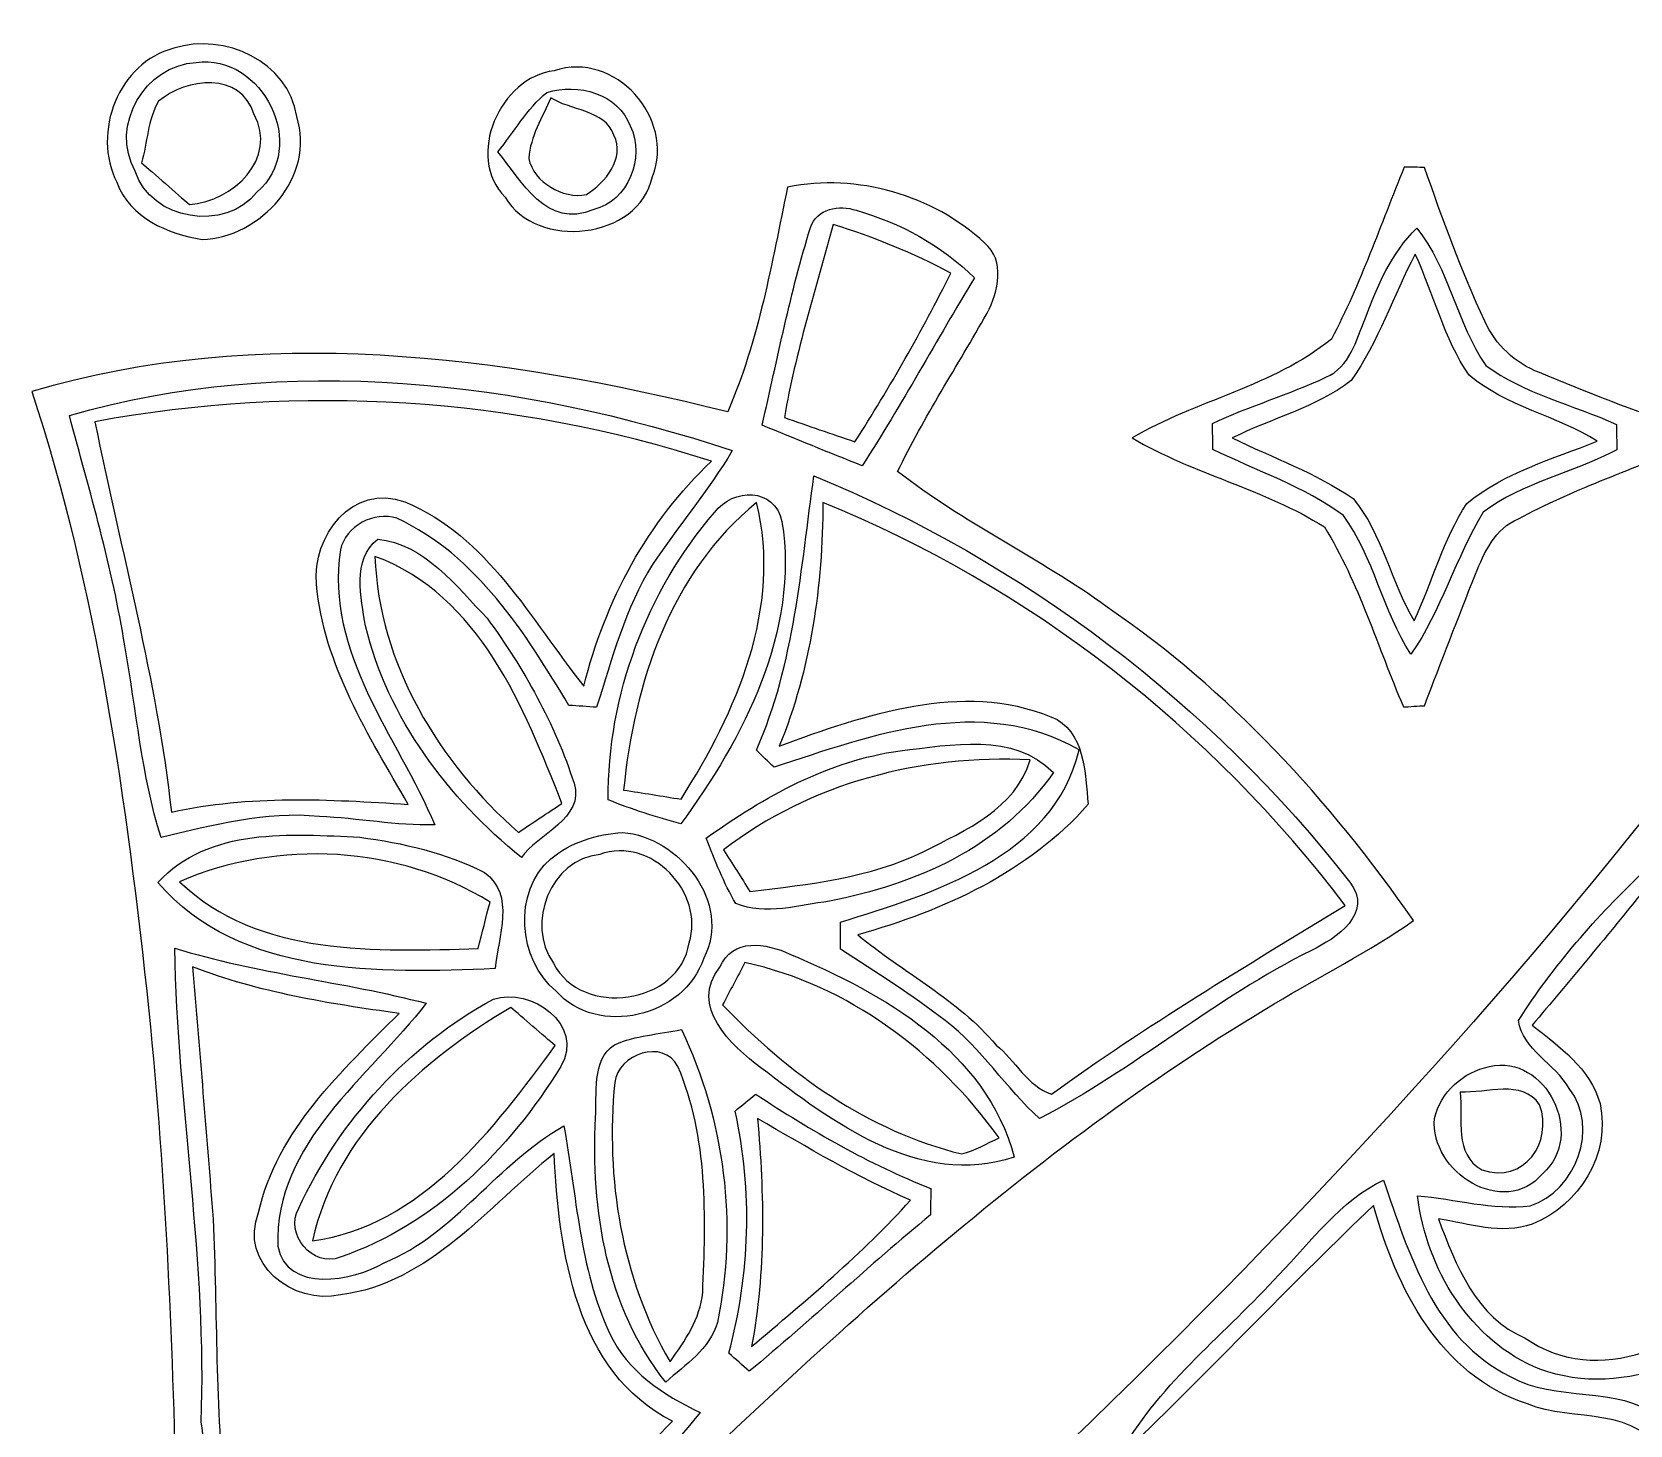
# Model space of a CAD drawing. Header units: centimetres. Extents: x -6.1 to 4.8, y -12.7 to 12.9.
# Drawn here: x -5.822 to -2.145, y 9.693 to 12.898 of the extents above; entities that cross this region are included whole.
import ezdxf

# ---------------------------------------------------------------- set-up
doc = ezdxf.new("R2010")
doc.units = ezdxf.units.CM
doc.header["$MEASUREMENT"] = 0
doc.layers.add('Camada 1', color=7, linetype='Continuous')

msp = doc.modelspace()

# ---------------------------------------------------------------- linework, layer by layer
at = {"layer": 'Camada 1', "color": 250}
for points, knots in [([(-5.49519, 12.86048), (-5.37928, 12.89813), (-5.23063, 12.83002), (-5.2126, 12.70361), (-5.2126, 12.70361), (-5.1676, 12.56598), (-5.29542, 12.42416), (-5.43041, 12.42066), (-5.43041, 12.42066), (-5.5099, 12.43327), (-5.59604, 12.47091), (-5.62633, 12.55215), (-5.62633, 12.55215), (-5.68464, 12.66666), (-5.62231, 12.82862), (-5.49519, 12.86048), (-5.49519, 12.86048), (-5.49519, 12.86048), (-5.49519, 12.86048), (-5.49519, 12.86048)], [0, 0, 0, 0, 0.1666667, 0.1666667, 0.1666667, 0.1666667, 0.3333333, 0.3333333, 0.3333333, 0.3333333, 0.5, 0.5, 0.5, 0.5, 0.6666667, 0.6666667, 0.6666667, 0.6666667, 1, 1, 1, 1]), ([(-5.44424, 12.82809), (-5.5612, 12.82144), (-5.64384, 12.68347), (-5.58396, 12.57754), (-5.58396, 12.57754), (-5.5486, 12.46443), (-5.37649, 12.43642), (-5.304, 12.52956), (-5.304, 12.52956), (-5.18301, 12.63322), (-5.29087, 12.8491), (-5.44424, 12.82809)], [0, 0, 0, 0, 0.25, 0.25, 0.25, 0.25, 0.5, 0.5, 0.5, 0.5, 1, 1, 1, 1]), ([(-4.62011, 12.80866), (-4.47968, 12.85628), (-4.34084, 12.69888), (-4.39389, 12.56546), (-4.39389, 12.56546), (-4.42436, 12.41944), (-4.66265, 12.39545), (-4.73268, 12.51801), (-4.73268, 12.51801), (-4.82618, 12.61098), (-4.74389, 12.79465), (-4.62011, 12.80866), (-4.62011, 12.80866), (-4.62011, 12.80866), (-4.62011, 12.80866), (-4.62011, 12.80866)], [0, 0, 0, 0, 0.2, 0.2, 0.2, 0.2, 0.4, 0.4, 0.4, 0.4, 0.6, 0.6, 0.6, 0.6, 1, 1, 1, 1]), ([(-5.53021, 12.73862), (-5.46613, 12.79395), (-5.34094, 12.80586), (-5.311, 12.70938), (-5.311, 12.70938), (-5.25479, 12.60643), (-5.35898, 12.50908), (-5.4593, 12.50085), (-5.4593, 12.50085), (-5.48679, 12.52501), (-5.54211, 12.57317), (-5.56978, 12.59733), (-5.56978, 12.59733), (-5.5556, 12.6432), (-5.5563, 12.69625), (-5.53021, 12.73862)], [0, 0, 0, 0, 0.2, 0.2, 0.2, 0.2, 0.4, 0.4, 0.4, 0.4, 0.6, 0.6, 0.6, 0.6, 1, 1, 1, 1]), ([(-4.63674, 12.75893), (-4.68314, 12.72146), (-4.71255, 12.66771), (-4.74967, 12.62201), (-4.74967, 12.62201), (-4.69434, 12.55671), (-4.63849, 12.44255), (-4.52923, 12.4893), (-4.52923, 12.4893), (-4.45009, 12.50961), (-4.40947, 12.60818), (-4.44519, 12.68207), (-4.44519, 12.68207), (-4.4725, 12.75613), (-4.566, 12.78099), (-4.63674, 12.75893)], [0, 0, 0, 0, 0.2, 0.2, 0.2, 0.2, 0.4, 0.4, 0.4, 0.4, 0.6, 0.6, 0.6, 0.6, 1, 1, 1, 1]), ([(-4.62763, 12.74685), (-4.58649, 12.71761), (-4.50279, 12.71936), (-4.48266, 12.66088), (-4.48266, 12.66088), (-4.45657, 12.60731), (-4.50227, 12.55128), (-4.54587, 12.52379), (-4.54587, 12.52379), (-4.60014, 12.51346), (-4.66667, 12.55145), (-4.67876, 12.60731), (-4.67876, 12.60731), (-4.67473, 12.65756), (-4.64759, 12.70168), (-4.62763, 12.74685)], [0, 0, 0, 0, 0.2, 0.2, 0.2, 0.2, 0.4, 0.4, 0.4, 0.4, 0.6, 0.6, 0.6, 0.6, 1, 1, 1, 1]), ([(-2.66402, 12.58735), (-2.65247, 12.587), (-2.62918, 12.58665), (-2.61745, 12.58647), (-2.61745, 12.58647), (-2.5756, 12.46689), (-2.53235, 12.34748), (-2.47878, 12.23244), (-2.47878, 12.23244), (-2.45409, 12.17851), (-2.40874, 12.1358), (-2.35324, 12.11443), (-2.35324, 12.11443), (-2.24399, 12.06891), (-2.13333, 12.02636), (-2.0218, 11.98627), (-2.0218, 11.98627), (-2.02127, 11.97559), (-2.02005, 11.95423), (-2.01935, 11.94337), (-2.01935, 11.94337), (-2.14681, 11.88892), (-2.279, 11.8441), (-2.40121, 11.77774), (-2.40121, 11.77774), (-2.45549, 11.7562), (-2.47965, 11.70052), (-2.50031, 11.65045), (-2.50031, 11.65045), (-2.53988, 11.54977), (-2.5791, 11.44892), (-2.61762, 11.3479), (-2.61762, 11.3479), (-2.62971, 11.3472), (-2.65387, 11.34562), (-2.66595, 11.34492), (-2.66595, 11.34492), (-2.72565, 11.48342), (-2.7682, 11.63032), (-2.84786, 11.75918), (-2.84786, 11.75918), (-2.98601, 11.8469), (-3.14989, 11.88034), (-3.29031, 11.96421), (-3.29031, 11.96421), (-3.14236, 12.0507), (-2.96657, 12.08204), (-2.83141, 12.1913), (-2.83141, 12.1913), (-2.76487, 12.31841), (-2.7183, 12.45463), (-2.66402, 12.58735), (-2.66402, 12.58735), (-2.66402, 12.58735), (-2.66402, 12.58735), (-2.66402, 12.58735)], [0, 0, 0, 0, 0.0666667, 0.0666667, 0.0666667, 0.0666667, 0.1333333, 0.1333333, 0.1333333, 0.1333333, 0.2, 0.2, 0.2, 0.2, 0.2666667, 0.2666667, 0.2666667, 0.2666667, 0.3333333, 0.3333333, 0.3333333, 0.3333333, 0.4, 0.4, 0.4, 0.4, 0.4666667, 0.4666667, 0.4666667, 0.4666667, 0.5333333, 0.5333333, 0.5333333, 0.5333333, 0.6, 0.6, 0.6, 0.6, 0.6666667, 0.6666667, 0.6666667, 0.6666667, 0.7333333, 0.7333333, 0.7333333, 0.7333333, 0.8, 0.8, 0.8, 0.8, 0.8666667, 0.8666667, 0.8666667, 0.8666667, 1, 1, 1, 1]), ([(-4.08293, 12.54112), (-3.92238, 12.57317), (-3.74939, 12.52309), (-3.62963, 12.41278), (-3.62963, 12.41278), (-3.5813, 12.37199), (-3.59829, 12.30072), (-3.62385, 12.251), (-3.62385, 12.251), (-3.69266, 12.12967), (-3.76883, 12.01253), (-3.82976, 11.88682), (-3.82976, 11.88682), (-3.679, 11.76811), (-3.50234, 11.68774), (-3.34757, 11.57463), (-3.34757, 11.57463), (-3.06725, 11.38344), (-2.83596, 11.13079), (-2.64266, 10.85345), (-2.64266, 10.85345), (-2.74456, 10.78131), (-2.85732, 10.72686), (-2.96342, 10.66155), (-2.96342, 10.66155), (-3.50129, 10.34202), (-3.96422, 9.9169), (-4.41245, 9.48461), (-4.41245, 9.48461), (-4.74512, 9.13881), (-5.06885, 8.78338), (-5.36177, 8.4031), (-5.36177, 8.4031), (-5.39399, 8.35302), (-5.43777, 8.31082), (-5.49327, 8.28841), (-5.49327, 8.28841), (-5.48189, 9.0742), (-5.47506, 9.86245), (-5.55262, 10.64562), (-5.55262, 10.64562), (-5.60392, 11.12659), (-5.67116, 11.60948), (-5.82173, 12.07066), (-5.82173, 12.07066), (-5.30014, 12.22561), (-4.74021, 12.15365), (-4.2209, 12.02391), (-4.2209, 12.02391), (-4.14894, 12.18832), (-4.1197, 12.36673), (-4.08293, 12.54112), (-4.08293, 12.54112), (-4.08293, 12.54112), (-4.08293, 12.54112), (-4.08293, 12.54112)], [0, 0, 0, 0, 0.0666667, 0.0666667, 0.0666667, 0.0666667, 0.1333333, 0.1333333, 0.1333333, 0.1333333, 0.2, 0.2, 0.2, 0.2, 0.2666667, 0.2666667, 0.2666667, 0.2666667, 0.3333333, 0.3333333, 0.3333333, 0.3333333, 0.4, 0.4, 0.4, 0.4, 0.4666667, 0.4666667, 0.4666667, 0.4666667, 0.5333333, 0.5333333, 0.5333333, 0.5333333, 0.6, 0.6, 0.6, 0.6, 0.6666667, 0.6666667, 0.6666667, 0.6666667, 0.7333333, 0.7333333, 0.7333333, 0.7333333, 0.8, 0.8, 0.8, 0.8, 0.8666667, 0.8666667, 0.8666667, 0.8666667, 1, 1, 1, 1]), ([(-4.03023, 12.44833), (-4.07681, 12.29933), (-4.10622, 12.14542), (-4.14176, 11.99327), (-4.14176, 11.99327), (-4.06525, 11.96176), (-3.98838, 11.93059), (-3.91152, 11.89977), (-3.91152, 11.89977), (-3.8203, 12.0409), (-3.74029, 12.18885), (-3.65309, 12.33242), (-3.65309, 12.33242), (-3.72821, 12.40648), (-3.8238, 12.45918), (-3.92518, 12.48772), (-3.92518, 12.48772), (-3.9637, 12.5012), (-4.01605, 12.4914), (-4.03023, 12.44833), (-4.03023, 12.44833), (-4.03023, 12.44833), (-4.03023, 12.44833), (-4.03023, 12.44833)], [0, 0, 0, 0, 0.1428571, 0.1428571, 0.1428571, 0.1428571, 0.2857143, 0.2857143, 0.2857143, 0.2857143, 0.4285714, 0.4285714, 0.4285714, 0.4285714, 0.5714286, 0.5714286, 0.5714286, 0.5714286, 0.7142857, 0.7142857, 0.7142857, 0.7142857, 1, 1, 1, 1]), ([(-3.97823, 12.45498), (-3.88438, 12.42644), (-3.79404, 12.3888), (-3.70702, 12.34345), (-3.70702, 12.34345), (-3.77408, 12.21038), (-3.84726, 12.08047), (-3.92816, 11.9551), (-3.92816, 11.9551), (-3.98226, 11.97366), (-4.03636, 11.99222), (-4.09046, 12.01078), (-4.09046, 12.01078), (-4.06455, 12.16153), (-4.01797, 12.30755), (-3.97823, 12.45498)], [0, 0, 0, 0, 0.2, 0.2, 0.2, 0.2, 0.4, 0.4, 0.4, 0.4, 0.6, 0.6, 0.6, 0.6, 1, 1, 1, 1]), ([(-2.75366, 12.23805), (-2.77468, 12.18885), (-2.78956, 12.12651), (-2.84419, 12.10375), (-2.84419, 12.10375), (-2.92928, 12.06366), (-3.02015, 12.0374), (-3.10524, 11.9973), (-3.10524, 11.9973), (-3.10507, 11.98242), (-3.10472, 11.95265), (-3.10454, 11.93759), (-3.10454, 11.93759), (-3.00386, 11.88822), (-2.89496, 11.85233), (-2.80392, 11.78562), (-2.80392, 11.78562), (-2.73353, 11.6895), (-2.71427, 11.56588), (-2.64861, 11.46626), (-2.64861, 11.46626), (-2.5784, 11.56746), (-2.54566, 11.68862), (-2.48228, 11.7928), (-2.48228, 11.7928), (-2.39194, 11.86213), (-2.2748, 11.88384), (-2.17465, 11.93672), (-2.17465, 11.93672), (-2.175, 11.95125), (-2.1757, 11.98049), (-2.17605, 11.99502), (-2.17605, 11.99502), (-2.2755, 12.04125), (-2.38808, 12.06436), (-2.47615, 12.13089), (-2.47615, 12.13089), (-2.54373, 12.22789), (-2.56002, 12.35308), (-2.63531, 12.44692), (-2.63531, 12.44692), (-2.69344, 12.38932), (-2.72653, 12.31386), (-2.75366, 12.23805)], [0, 0, 0, 0, 0.0833333, 0.0833333, 0.0833333, 0.0833333, 0.1666667, 0.1666667, 0.1666667, 0.1666667, 0.25, 0.25, 0.25, 0.25, 0.3333333, 0.3333333, 0.3333333, 0.3333333, 0.4166667, 0.4166667, 0.4166667, 0.4166667, 0.5, 0.5, 0.5, 0.5, 0.5833333, 0.5833333, 0.5833333, 0.5833333, 0.6666667, 0.6666667, 0.6666667, 0.6666667, 0.75, 0.75, 0.75, 0.75, 0.8333333, 0.8333333, 0.8333333, 0.8333333, 1, 1, 1, 1]), ([(-2.78658, 12.09587), (-2.72285, 12.18482), (-2.69011, 12.29092), (-2.63863, 12.38687), (-2.63863, 12.38687), (-2.59608, 12.29495), (-2.57298, 12.19235), (-2.51485, 12.10866), (-2.51485, 12.10866), (-2.42976, 12.03617), (-2.31402, 12.01534), (-2.21982, 11.9565), (-2.21982, 11.9565), (-2.32278, 11.91571), (-2.43378, 11.88384), (-2.52045, 11.81311), (-2.52045, 11.81311), (-2.57438, 11.73047), (-2.59924, 11.63242), (-2.64143, 11.54347), (-2.64143, 11.54347), (-2.69519, 11.63364), (-2.71392, 11.74307), (-2.78168, 11.82431), (-2.78168, 11.82431), (-2.86747, 11.88367), (-2.96657, 11.91834), (-3.05972, 11.96386), (-3.05972, 11.96386), (-2.97008, 12.00955), (-2.86677, 12.03319), (-2.78658, 12.09587)], [0, 0, 0, 0, 0.1111111, 0.1111111, 0.1111111, 0.1111111, 0.2222222, 0.2222222, 0.2222222, 0.2222222, 0.3333333, 0.3333333, 0.3333333, 0.3333333, 0.4444444, 0.4444444, 0.4444444, 0.4444444, 0.5555556, 0.5555556, 0.5555556, 0.5555556, 0.6666667, 0.6666667, 0.6666667, 0.6666667, 0.7777778, 0.7777778, 0.7777778, 0.7777778, 1, 1, 1, 1]), ([(-5.73559, 12.01586), (-5.68919, 11.84007), (-5.63596, 11.66533), (-5.6083, 11.48534), (-5.6083, 11.48534), (-5.58081, 11.33844), (-5.57031, 11.1877), (-5.52461, 11.04482), (-5.52461, 11.04482), (-5.4052, 11.07249), (-5.28404, 11.10575), (-5.16043, 11.0928), (-5.16043, 11.0928), (-5.07166, 11.08929), (-4.98394, 11.07109), (-4.89499, 11.07406), (-4.89499, 11.07406), (-4.98131, 11.27839), (-5.14799, 11.46853), (-5.1121, 11.7063), (-5.1121, 11.7063), (-5.09932, 11.76146), (-5.03506, 11.7963), (-4.98183, 11.77914), (-4.98183, 11.77914), (-4.79817, 11.69352), (-4.68681, 11.51563), (-4.58614, 11.3486), (-4.58614, 11.3486), (-4.56495, 11.3472), (-4.54359, 11.34562), (-4.52241, 11.34422), (-4.52241, 11.34422), (-4.48669, 11.4561), (-4.45692, 11.57219), (-4.39371, 11.67269), (-4.39371, 11.67269), (-4.33488, 11.76163), (-4.26502, 11.84305), (-4.21022, 11.93479), (-4.21022, 11.93479), (-4.69662, 12.09657), (-5.23729, 12.15873), (-5.73559, 12.01586), (-5.73559, 12.01586), (-5.73559, 12.01586), (-5.73559, 12.01586), (-5.73559, 12.01586)], [0, 0, 0, 0, 0.0769231, 0.0769231, 0.0769231, 0.0769231, 0.1538462, 0.1538462, 0.1538462, 0.1538462, 0.2307692, 0.2307692, 0.2307692, 0.2307692, 0.3076923, 0.3076923, 0.3076923, 0.3076923, 0.3846154, 0.3846154, 0.3846154, 0.3846154, 0.4615385, 0.4615385, 0.4615385, 0.4615385, 0.5384615, 0.5384615, 0.5384615, 0.5384615, 0.6153846, 0.6153846, 0.6153846, 0.6153846, 0.6923077, 0.6923077, 0.6923077, 0.6923077, 0.7692308, 0.7692308, 0.7692308, 0.7692308, 0.8461538, 0.8461538, 0.8461538, 0.8461538, 1, 1, 1, 1]), ([(-1.36802, 12.15103), (-1.34824, 12.14875), (-1.32845, 12.1463), (-1.30849, 12.14367), (-1.30849, 12.14367), (-1.25649, 11.18524), (-1.1355, 10.22961), (-0.94186, 9.28922), (-0.94186, 9.28922), (-0.8368, 8.79442), (-0.69218, 8.3075), (-0.49048, 7.84334), (-0.49048, 7.84334), (-1.03483, 7.52065), (-1.69263, 7.39354), (-2.31927, 7.4676), (-2.31927, 7.4676), (-2.35534, 7.47408), (-2.38441, 7.44168), (-2.38948, 7.40842), (-2.38948, 7.40842), (-2.41417, 7.25224), (-2.36479, 7.09536), (-2.37775, 6.93884), (-2.37775, 6.93884), (-2.38003, 6.88053), (-2.45076, 6.8674), (-2.49419, 6.84954), (-2.49419, 6.84954), (-2.65229, 6.83658), (-2.82686, 6.82503), (-2.96622, 6.91502), (-2.96622, 6.91502), (-3.01367, 6.95249), (-3.08073, 6.98103), (-3.09824, 7.04424), (-3.09824, 7.04424), (-3.1168, 7.11217), (-3.06742, 7.1633), (-3.03503, 7.2139), (-3.03503, 7.2139), (-2.95537, 7.32385), (-2.88848, 7.44571), (-2.8652, 7.58106), (-2.8652, 7.58106), (-3.00509, 7.65844), (-3.15864, 7.70905), (-3.29556, 7.79221), (-3.29556, 7.79221), (-3.72365, 8.04119), (-4.06945, 8.40729), (-4.37533, 8.79179), (-4.37533, 8.79179), (-3.24426, 9.78366), (-2.15276, 10.85607), (-1.36802, 12.15103), (-1.36802, 12.15103), (-1.36802, 12.15103), (-1.36802, 12.15103), (-1.36802, 12.15103)], [0, 0, 0, 0, 0.0625, 0.0625, 0.0625, 0.0625, 0.125, 0.125, 0.125, 0.125, 0.1875, 0.1875, 0.1875, 0.1875, 0.25, 0.25, 0.25, 0.25, 0.3125, 0.3125, 0.3125, 0.3125, 0.375, 0.375, 0.375, 0.375, 0.4375, 0.4375, 0.4375, 0.4375, 0.5, 0.5, 0.5, 0.5, 0.5625, 0.5625, 0.5625, 0.5625, 0.625, 0.625, 0.625, 0.625, 0.6875, 0.6875, 0.6875, 0.6875, 0.75, 0.75, 0.75, 0.75, 0.8125, 0.8125, 0.8125, 0.8125, 0.875, 0.875, 0.875, 0.875, 1, 1, 1, 1]), ([(-5.67693, 12.00132), (-5.20525, 12.08834), (-4.71413, 12.05788), (-4.25785, 11.91045), (-4.25785, 11.91045), (-4.40562, 11.77161), (-4.50297, 11.58847), (-4.55199, 11.39272), (-4.55199, 11.39272), (-4.67368, 11.5461), (-4.77418, 11.7387), (-4.96363, 11.81679), (-4.96363, 11.81679), (-5.08461, 11.86213), (-5.17758, 11.73589), (-5.16708, 11.62786), (-5.16708, 11.62786), (-5.15027, 11.44087), (-5.04714, 11.27944), (-4.95592, 11.12063), (-4.95592, 11.12063), (-5.13766, 11.13289), (-5.3215, 11.14252), (-5.5008, 11.10295), (-5.5008, 11.10295), (-5.53459, 11.40708), (-5.61671, 11.7021), (-5.67693, 12.00132)], [0, 0, 0, 0, 0.125, 0.125, 0.125, 0.125, 0.25, 0.25, 0.25, 0.25, 0.375, 0.375, 0.375, 0.375, 0.5, 0.5, 0.5, 0.5, 0.625, 0.625, 0.625, 0.625, 0.75, 0.75, 0.75, 0.75, 1, 1, 1, 1]), ([(-4.25137, 11.79262), (-4.4072, 11.61088), (-4.49754, 11.37171), (-4.49562, 11.13114), (-4.49562, 11.13114), (-4.44117, 11.10943), (-4.38548, 11.09104), (-4.32876, 11.07616), (-4.32876, 11.07616), (-4.18378, 11.27296), (-4.05562, 11.52071), (-4.09589, 11.77161), (-4.09589, 11.77161), (-4.11287, 11.85075), (-4.20812, 11.849), (-4.25137, 11.79262), (-4.25137, 11.79262), (-4.25137, 11.79262), (-4.25137, 11.79262), (-4.25137, 11.79262)], [0, 0, 0, 0, 0.1666667, 0.1666667, 0.1666667, 0.1666667, 0.3333333, 0.3333333, 0.3333333, 0.3333333, 0.5, 0.5, 0.5, 0.5, 0.6666667, 0.6666667, 0.6666667, 0.6666667, 1, 1, 1, 1]), ([(-4.02235, 11.87701), (-4.05264, 11.66376), (-4.06647, 11.44577), (-4.15489, 11.24564), (-4.15489, 11.24564), (-4.14141, 11.23252), (-4.12775, 11.21938), (-4.11427, 11.20608), (-4.11427, 11.20608), (-3.88929, 11.27996), (-3.63944, 11.37486), (-3.41217, 11.24635), (-3.41217, 11.24635), (-3.47048, 10.9993), (-3.74922, 10.91595), (-3.96107, 10.84977), (-3.96107, 10.84977), (-3.96125, 10.82894), (-3.96125, 10.8081), (-3.96125, 10.78727), (-3.96125, 10.78727), (-3.87931, 10.73509), (-3.79772, 10.68222), (-3.72015, 10.62356), (-3.72015, 10.62356), (-3.63646, 10.55983), (-3.5813, 10.4672), (-3.50304, 10.39805), (-3.50304, 10.39805), (-3.28488, 10.51045), (-3.09859, 10.67573), (-2.8778, 10.78464), (-2.8778, 10.78464), (-2.82003, 10.813), (-2.73371, 10.86956), (-2.78956, 10.94187), (-2.78956, 10.94187), (-3.10927, 11.3535), (-3.54086, 11.67759), (-4.02235, 11.87701), (-4.02235, 11.87701), (-4.02235, 11.87701), (-4.02235, 11.87701), (-4.02235, 11.87701)], [0, 0, 0, 0, 0.0833333, 0.0833333, 0.0833333, 0.0833333, 0.1666667, 0.1666667, 0.1666667, 0.1666667, 0.25, 0.25, 0.25, 0.25, 0.3333333, 0.3333333, 0.3333333, 0.3333333, 0.4166667, 0.4166667, 0.4166667, 0.4166667, 0.5, 0.5, 0.5, 0.5, 0.5833333, 0.5833333, 0.5833333, 0.5833333, 0.6666667, 0.6666667, 0.6666667, 0.6666667, 0.75, 0.75, 0.75, 0.75, 0.8333333, 0.8333333, 0.8333333, 0.8333333, 1, 1, 1, 1]), ([(-4.46025, 11.15373), (-4.43644, 11.39972), (-4.35222, 11.65448), (-4.15419, 11.81538), (-4.15419, 11.81538), (-4.09519, 11.57184), (-4.20042, 11.33389), (-4.32823, 11.13271), (-4.32823, 11.13271), (-4.37218, 11.1399), (-4.4163, 11.1469), (-4.46025, 11.15373)], [0, 0, 0, 0, 0.25, 0.25, 0.25, 0.25, 0.5, 0.5, 0.5, 0.5, 1, 1, 1, 1]), ([(-4.00187, 11.81556), (-3.52808, 11.62296), (-3.10769, 11.29625), (-2.80006, 10.88812), (-2.80006, 10.88812), (-3.02856, 10.7484), (-3.25862, 10.61148), (-3.47556, 10.45408), (-3.47556, 10.45408), (-3.53141, 10.47176), (-3.55924, 10.53251), (-3.60302, 10.56665), (-3.60302, 10.56665), (-3.69161, 10.67224), (-3.81663, 10.73369), (-3.92115, 10.82053), (-3.92115, 10.82053), (-3.724, 10.87674), (-3.52913, 10.96358), (-3.39134, 11.12099), (-3.39134, 11.12099), (-3.39904, 11.19119), (-3.39729, 11.29065), (-3.47713, 11.32251), (-3.47713, 11.32251), (-3.68286, 11.40568), (-3.90452, 11.32671), (-4.10202, 11.2551), (-4.10202, 11.2551), (-4.02936, 11.43247), (-4.00204, 11.62471), (-4.00187, 11.81556)], [0, 0, 0, 0, 0.1111111, 0.1111111, 0.1111111, 0.1111111, 0.2222222, 0.2222222, 0.2222222, 0.2222222, 0.3333333, 0.3333333, 0.3333333, 0.3333333, 0.4444444, 0.4444444, 0.4444444, 0.4444444, 0.5555556, 0.5555556, 0.5555556, 0.5555556, 0.6666667, 0.6666667, 0.6666667, 0.6666667, 0.7777778, 0.7777778, 0.7777778, 0.7777778, 1, 1, 1, 1]), ([(-5.02613, 11.73117), (-5.08654, 11.68301), (-5.06465, 11.59582), (-5.05432, 11.53174), (-5.05432, 11.53174), (-5.00302, 11.31848), (-4.86382, 11.13499), (-4.69556, 10.99842), (-4.69556, 10.99842), (-4.65985, 11.05095), (-4.54832, 11.08947), (-4.57441, 11.16931), (-4.57441, 11.16931), (-4.61817, 11.30588), (-4.68996, 11.43334), (-4.77418, 11.5489), (-4.77418, 11.5489), (-4.84457, 11.62139), (-4.91845, 11.72066), (-5.02613, 11.73117), (-5.02613, 11.73117), (-5.02613, 11.73117), (-5.02613, 11.73117), (-5.02613, 11.73117)], [0, 0, 0, 0, 0.1428571, 0.1428571, 0.1428571, 0.1428571, 0.2857143, 0.2857143, 0.2857143, 0.2857143, 0.4285714, 0.4285714, 0.4285714, 0.4285714, 0.5714286, 0.5714286, 0.5714286, 0.5714286, 0.7142857, 0.7142857, 0.7142857, 0.7142857, 1, 1, 1, 1]), ([(-5.03244, 11.69142), (-4.79029, 11.60125), (-4.68996, 11.34387), (-4.60224, 11.12291), (-4.60224, 11.12291), (-4.63568, 11.10085), (-4.66895, 11.07879), (-4.70239, 11.05638), (-4.70239, 11.05638), (-4.88484, 11.21641), (-5.02368, 11.44402), (-5.03244, 11.69142)], [0, 0, 0, 0, 0.25, 0.25, 0.25, 0.25, 0.5, 0.5, 0.5, 0.5, 1, 1, 1, 1]), ([(-3.82415, 11.24407), (-3.99031, 11.22148), (-4.13616, 11.13814), (-4.27063, 11.04307), (-4.27063, 11.04307), (-4.25032, 10.99177), (-4.23018, 10.94012), (-4.20199, 10.89249), (-4.20199, 10.89249), (-4.13388, 10.86448), (-4.05579, 10.88934), (-3.98681, 10.89792), (-3.98681, 10.89792), (-3.78879, 10.93627), (-3.58989, 11.02276), (-3.47152, 11.194), (-3.47152, 11.194), (-3.56327, 11.28749), (-3.70719, 11.25773), (-3.82415, 11.24407), (-3.82415, 11.24407), (-3.82415, 11.24407), (-3.82415, 11.24407), (-3.82415, 11.24407)], [0, 0, 0, 0, 0.1428571, 0.1428571, 0.1428571, 0.1428571, 0.2857143, 0.2857143, 0.2857143, 0.2857143, 0.4285714, 0.4285714, 0.4285714, 0.4285714, 0.5714286, 0.5714286, 0.5714286, 0.5714286, 0.7142857, 0.7142857, 0.7142857, 0.7142857, 1, 1, 1, 1]), ([(-4.23071, 11.01593), (-4.03023, 11.17071), (-3.77566, 11.23532), (-3.52493, 11.22341), (-3.52493, 11.22341), (-3.5575, 11.111), (-3.6734, 11.06128), (-3.76935, 11.01243), (-3.76935, 11.01243), (-3.89384, 10.95133), (-4.03373, 10.93627), (-4.1696, 10.92068), (-4.1696, 10.92068), (-4.18991, 10.95255), (-4.21022, 10.98424), (-4.23071, 11.01593)], [0, 0, 0, 0, 0.2, 0.2, 0.2, 0.2, 0.4, 0.4, 0.4, 0.4, 0.6, 0.6, 0.6, 0.6, 1, 1, 1, 1]), ([(-5.53213, 10.94082), (-5.34287, 10.72178), (-5.01983, 10.73212), (-4.75597, 10.7428), (-4.75597, 10.7428), (-4.74914, 10.81563), (-4.70887, 10.91298), (-4.78048, 10.96411), (-4.78048, 10.96411), (-4.8689, 11.0091), (-4.96888, 11.03239), (-5.06693, 11.045), (-5.06693, 11.045), (-5.22433, 11.05288), (-5.41535, 11.06881), (-5.53213, 10.94082), (-5.53213, 10.94082), (-5.53213, 10.94082), (-5.53213, 10.94082), (-5.53213, 10.94082)], [0, 0, 0, 0, 0.1666667, 0.1666667, 0.1666667, 0.1666667, 0.3333333, 0.3333333, 0.3333333, 0.3333333, 0.5, 0.5, 0.5, 0.5, 0.6666667, 0.6666667, 0.6666667, 0.6666667, 1, 1, 1, 1]), ([(-5.48189, 10.94292), (-5.25585, 11.04114), (-4.97781, 11.02626), (-4.7677, 10.89582), (-4.7677, 10.89582), (-4.77716, 10.86028), (-4.78609, 10.82456), (-4.79502, 10.78884), (-4.79502, 10.78884), (-5.02596, 10.78271), (-5.30242, 10.76853), (-5.48189, 10.94292)], [0, 0, 0, 0, 0.25, 0.25, 0.25, 0.25, 0.5, 0.5, 0.5, 0.5, 1, 1, 1, 1]), ([(-4.46235, 11.0562), (-4.52118, 11.052), (-4.58211, 11.03414), (-4.62746, 10.99562), (-4.62746, 10.99562), (-4.71658, 10.91998), (-4.70292, 10.7631), (-4.6159, 10.69132), (-4.6159, 10.69132), (-4.51995, 10.58346), (-4.32035, 10.63126), (-4.27606, 10.76678), (-4.27606, 10.76678), (-4.20952, 10.89425), (-4.33349, 11.04605), (-4.46235, 11.0562), (-4.46235, 11.0562), (-4.46235, 11.0562), (-4.46235, 11.0562), (-4.46235, 11.0562)], [0, 0, 0, 0, 0.1666667, 0.1666667, 0.1666667, 0.1666667, 0.3333333, 0.3333333, 0.3333333, 0.3333333, 0.5, 0.5, 0.5, 0.5, 0.6666667, 0.6666667, 0.6666667, 0.6666667, 1, 1, 1, 1]), ([(-4.51505, 11.0056), (-4.39722, 11.04867), (-4.27273, 10.91718), (-4.30967, 10.80215), (-4.30967, 10.80215), (-4.33086, 10.65998), (-4.55725, 10.62846), (-4.62185, 10.75522), (-4.62185, 10.75522), (-4.68646, 10.84715), (-4.62833, 10.99404), (-4.51505, 11.0056)], [0, 0, 0, 0, 0.25, 0.25, 0.25, 0.25, 0.5, 0.5, 0.5, 0.5, 1, 1, 1, 1]), ([(-2.40104, 10.62338), (-2.39194, 10.55703), (-2.31647, 10.52341), (-2.28443, 10.46686), (-2.28443, 10.46686), (-2.21352, 10.37739), (-2.27025, 10.23049), (-2.37407, 10.19669), (-2.37407, 10.19669), (-2.46075, 10.18689), (-2.54724, 10.2128), (-2.63338, 10.22016), (-2.63338, 10.22016), (-2.61325, 10.05225), (-2.51344, 9.88574), (-2.35184, 9.82113), (-2.35184, 9.82113), (-2.15837, 9.75022), (-1.92287, 9.84845), (-1.83848, 10.03509), (-1.83848, 10.03509), (-1.84128, 10.23714), (-1.8229, 10.43832), (-1.77405, 10.63476), (-1.77405, 10.63476), (-1.9353, 10.68519), (-2.02547, 10.83279), (-2.11355, 10.96586), (-2.11355, 10.96586), (-2.22157, 10.8629), (-2.32102, 10.74963), (-2.40104, 10.62338), (-2.40104, 10.62338), (-2.40104, 10.62338), (-2.40104, 10.62338), (-2.40104, 10.62338)], [0, 0, 0, 0, 0.1, 0.1, 0.1, 0.1, 0.2, 0.2, 0.2, 0.2, 0.3, 0.3, 0.3, 0.3, 0.4, 0.4, 0.4, 0.4, 0.5, 0.5, 0.5, 0.5, 0.6, 0.6, 0.6, 0.6, 0.7, 0.7, 0.7, 0.7, 0.8, 0.8, 0.8, 0.8, 1, 1, 1, 1]), ([(-2.3697, 10.61288), (-2.2853, 10.71198), (-2.20196, 10.81213), (-2.12055, 10.91351), (-2.12055, 10.91351), (-2.04824, 10.78411), (-1.95894, 10.65385), (-1.81169, 10.60483), (-1.81169, 10.60483), (-1.85056, 10.48209), (-1.89556, 10.35638), (-1.88313, 10.22558), (-1.88313, 10.22558), (-1.88646, 10.15642), (-1.86247, 10.08516), (-1.88208, 10.01705), (-1.88208, 10.01705), (-1.99869, 9.87944), (-2.21965, 9.77561), (-2.38581, 9.89257), (-2.38581, 9.89257), (-2.49839, 9.93967), (-2.54566, 10.06083), (-2.58558, 10.16728), (-2.58558, 10.16728), (-2.51485, 10.15608), (-2.44043, 10.12946), (-2.3697, 10.15502), (-2.3697, 10.15502), (-2.2622, 10.19757), (-2.18778, 10.31558), (-2.21352, 10.43254), (-2.21352, 10.43254), (-2.23593, 10.5129), (-2.30772, 10.5635), (-2.3697, 10.61288)], [0, 0, 0, 0, 0.1, 0.1, 0.1, 0.1, 0.2, 0.2, 0.2, 0.2, 0.3, 0.3, 0.3, 0.3, 0.4, 0.4, 0.4, 0.4, 0.5, 0.5, 0.5, 0.5, 0.6, 0.6, 0.6, 0.6, 0.7, 0.7, 0.7, 0.7, 0.8, 0.8, 0.8, 0.8, 1, 1, 1, 1]), ([(-4.23859, 10.74595), (-4.3123, 10.6577), (-4.21215, 10.56578), (-4.14439, 10.51448), (-4.14439, 10.51448), (-3.97963, 10.38982), (-3.78143, 10.23714), (-3.56152, 10.30892), (-3.56152, 10.30892), (-3.62665, 10.553), (-3.86145, 10.68484), (-4.07751, 10.77641), (-4.07751, 10.77641), (-4.13196, 10.80127), (-4.21057, 10.81476), (-4.23859, 10.74595), (-4.23859, 10.74595), (-4.23859, 10.74595), (-4.23859, 10.74595), (-4.23859, 10.74595)], [0, 0, 0, 0, 0.1666667, 0.1666667, 0.1666667, 0.1666667, 0.3333333, 0.3333333, 0.3333333, 0.3333333, 0.5, 0.5, 0.5, 0.5, 0.6666667, 0.6666667, 0.6666667, 0.6666667, 1, 1, 1, 1]), ([(-5.49309, 10.78989), (-5.48661, 10.42571), (-5.41763, 10.06433), (-5.43251, 9.69892), (-5.43251, 9.69892), (-5.4143, 9.63203), (-5.45755, 9.52698), (-5.39154, 9.47866), (-5.39154, 9.47866), (-5.30207, 9.43769), (-5.19859, 9.44312), (-5.10527, 9.4137), (-5.10527, 9.4137), (-4.97623, 9.38289), (-4.88221, 9.28361), (-4.78224, 9.20325), (-4.78224, 9.20325), (-4.6117, 9.37133), (-4.43556, 9.53539), (-4.28429, 9.7215), (-4.28429, 9.7215), (-4.36885, 9.76195), (-4.45132, 9.815), (-4.49264, 9.90378), (-4.49264, 9.90378), (-4.56197, 10.054), (-4.56863, 10.22086), (-4.59752, 10.38106), (-4.59752, 10.38106), (-4.75037, 10.29597), (-4.84631, 10.13384), (-5.01142, 10.06573), (-5.01142, 10.06573), (-5.08164, 10.02388), (-5.23624, 9.99569), (-5.2562, 10.1039), (-5.2562, 10.1039), (-5.2646, 10.34185), (-5.04592, 10.49294), (-4.91442, 10.66313), (-4.91442, 10.66313), (-5.10562, 10.71321), (-5.30382, 10.73106), (-5.49309, 10.78989), (-5.49309, 10.78989), (-5.49309, 10.78989), (-5.49309, 10.78989), (-5.49309, 10.78989)], [0, 0, 0, 0, 0.0769231, 0.0769231, 0.0769231, 0.0769231, 0.1538462, 0.1538462, 0.1538462, 0.1538462, 0.2307692, 0.2307692, 0.2307692, 0.2307692, 0.3076923, 0.3076923, 0.3076923, 0.3076923, 0.3846154, 0.3846154, 0.3846154, 0.3846154, 0.4615385, 0.4615385, 0.4615385, 0.4615385, 0.5384615, 0.5384615, 0.5384615, 0.5384615, 0.6153846, 0.6153846, 0.6153846, 0.6153846, 0.6923077, 0.6923077, 0.6923077, 0.6923077, 0.7692308, 0.7692308, 0.7692308, 0.7692308, 0.8461538, 0.8461538, 0.8461538, 0.8461538, 1, 1, 1, 1]), ([(-5.45212, 10.74717), (-5.2998, 10.68781), (-5.13801, 10.66225), (-4.97711, 10.63967), (-4.97711, 10.63967), (-5.10772, 10.5087), (-5.2583, 10.37003), (-5.30014, 10.18181), (-5.30014, 10.18181), (-5.34672, 10.06485), (-5.22065, 9.96768), (-5.11157, 9.99219), (-5.11157, 9.99219), (-4.90777, 10.01793), (-4.77103, 10.19705), (-4.62011, 10.31751), (-4.62011, 10.31751), (-4.60942, 10.09444), (-4.57125, 9.81378), (-4.34784, 9.70155), (-4.34784, 9.70155), (-4.49159, 9.55324), (-4.63464, 9.40407), (-4.78118, 9.2584), (-4.78118, 9.2584), (-4.85665, 9.32108), (-4.92931, 9.39251), (-5.02246, 9.42876), (-5.02246, 9.42876), (-5.13609, 9.47323), (-5.25707, 9.49494), (-5.37631, 9.51788), (-5.37631, 9.51788), (-5.40047, 9.73324), (-5.39504, 9.95052), (-5.40502, 10.16658), (-5.40502, 10.16658), (-5.41973, 10.36023), (-5.43637, 10.5537), (-5.45212, 10.74717)], [0, 0, 0, 0, 0.0909091, 0.0909091, 0.0909091, 0.0909091, 0.1818182, 0.1818182, 0.1818182, 0.1818182, 0.2727273, 0.2727273, 0.2727273, 0.2727273, 0.3636364, 0.3636364, 0.3636364, 0.3636364, 0.4545455, 0.4545455, 0.4545455, 0.4545455, 0.5454545, 0.5454545, 0.5454545, 0.5454545, 0.6363636, 0.6363636, 0.6363636, 0.6363636, 0.7272727, 0.7272727, 0.7272727, 0.7272727, 0.8181818, 0.8181818, 0.8181818, 0.8181818, 1, 1, 1, 1]), ([(-4.18116, 10.75663), (-3.94322, 10.7055), (-3.73714, 10.54914), (-3.59654, 10.35357), (-3.59654, 10.35357), (-3.62455, 10.34009), (-3.65204, 10.32416), (-3.68233, 10.31645), (-3.68233, 10.31645), (-3.89769, 10.36898), (-4.08153, 10.50117), (-4.23246, 10.65945), (-4.23246, 10.65945), (-4.21548, 10.69202), (-4.19814, 10.72423), (-4.18116, 10.75663)], [0, 0, 0, 0, 0.2, 0.2, 0.2, 0.2, 0.4, 0.4, 0.4, 0.4, 0.6, 0.6, 0.6, 0.6, 1, 1, 1, 1]), ([(-4.76, 10.67258), (-4.95505, 10.56701), (-5.11543, 10.39262), (-5.20787, 10.19127), (-5.20787, 10.19127), (-5.24131, 10.13279), (-5.17566, 10.0533), (-5.11245, 10.07886), (-5.11245, 10.07886), (-4.89551, 10.15275), (-4.72323, 10.32609), (-4.60505, 10.51728), (-4.60505, 10.51728), (-4.54779, 10.61515), (-4.67456, 10.7006), (-4.76, 10.67258), (-4.76, 10.67258), (-4.76, 10.67258), (-4.76, 10.67258), (-4.76, 10.67258)], [0, 0, 0, 0, 0.1666667, 0.1666667, 0.1666667, 0.1666667, 0.3333333, 0.3333333, 0.3333333, 0.3333333, 0.5, 0.5, 0.5, 0.5, 0.6666667, 0.6666667, 0.6666667, 0.6666667, 1, 1, 1, 1]), ([(-5.17601, 10.11686), (-5.12313, 10.359), (-4.92388, 10.53164), (-4.72008, 10.65367), (-4.72008, 10.65367), (-4.69452, 10.63161), (-4.64321, 10.58767), (-4.61765, 10.56561), (-4.61765, 10.56561), (-4.75702, 10.37669), (-4.92563, 10.14977), (-5.17601, 10.11686)], [0, 0, 0, 0, 0.25, 0.25, 0.25, 0.25, 0.5, 0.5, 0.5, 0.5, 1, 1, 1, 1]), ([(-4.48144, 10.56771), (-4.53501, 10.53287), (-4.52065, 10.45162), (-4.52521, 10.40015), (-4.52521, 10.40015), (-4.53536, 10.18812), (-4.50017, 9.96138), (-4.36342, 9.79154), (-4.36342, 9.79154), (-4.31843, 9.83129), (-4.2617, 9.8677), (-4.24454, 9.92864), (-4.24454, 9.92864), (-4.19761, 10.15432), (-4.22773, 10.3949), (-4.32736, 10.60255), (-4.32736, 10.60255), (-4.37883, 10.59152), (-4.43328, 10.58959), (-4.48144, 10.56771), (-4.48144, 10.56771), (-4.48144, 10.56771), (-4.48144, 10.56771), (-4.48144, 10.56771)], [0, 0, 0, 0, 0.1428571, 0.1428571, 0.1428571, 0.1428571, 0.2857143, 0.2857143, 0.2857143, 0.2857143, 0.4285714, 0.4285714, 0.4285714, 0.4285714, 0.5714286, 0.5714286, 0.5714286, 0.5714286, 0.7142857, 0.7142857, 0.7142857, 0.7142857, 1, 1, 1, 1]), ([(-4.48091, 10.48069), (-4.47285, 10.54617), (-4.3692, 10.58259), (-4.33541, 10.51763), (-4.33541, 10.51763), (-4.26502, 10.35375), (-4.27115, 10.17148), (-4.27833, 9.99727), (-4.27833, 9.99727), (-4.28393, 9.93722), (-4.31948, 9.88609), (-4.35344, 9.83811), (-4.35344, 9.83811), (-4.46568, 10.03089), (-4.50192, 10.2606), (-4.48091, 10.48069)], [0, 0, 0, 0, 0.2, 0.2, 0.2, 0.2, 0.4, 0.4, 0.4, 0.4, 0.6, 0.6, 0.6, 0.6, 1, 1, 1, 1]), ([(-2.4681, 10.51763), (-2.5278, 10.5052), (-2.58155, 10.45863), (-2.59434, 10.3977), (-2.59434, 10.3977), (-2.60554, 10.27584), (-2.43535, 10.1657), (-2.34536, 10.27146), (-2.34536, 10.27146), (-2.24539, 10.35935), (-2.33836, 10.5474), (-2.4681, 10.51763), (-2.4681, 10.51763), (-2.4681, 10.51763), (-2.4681, 10.51763), (-2.4681, 10.51763)], [0, 0, 0, 0, 0.2, 0.2, 0.2, 0.2, 0.4, 0.4, 0.4, 0.4, 0.6, 0.6, 0.6, 0.6, 1, 1, 1, 1]), ([(-2.53516, 10.4588), (-2.47353, 10.4553), (-2.39456, 10.48944), (-2.35254, 10.42974), (-2.35254, 10.42974), (-2.3212, 10.34289), (-2.38826, 10.24642), (-2.48561, 10.27986), (-2.48561, 10.27986), (-2.54986, 10.31628), (-2.52903, 10.39682), (-2.53516, 10.4588)], [0, 0, 0, 0, 0.25, 0.25, 0.25, 0.25, 0.5, 0.5, 0.5, 0.5, 1, 1, 1, 1]), ([(-4.20392, 10.41503), (-4.1626, 10.23136), (-4.16978, 10.03947), (-4.21828, 9.8579), (-4.21828, 9.8579), (-4.20269, 9.84407), (-4.18693, 9.83024), (-4.17118, 9.81623), (-4.17118, 9.81623), (-4.03005, 9.93389), (-3.89559, 10.05943), (-3.75394, 10.17638), (-3.75394, 10.17638), (-3.75394, 10.19669), (-3.75377, 10.21683), (-3.75359, 10.23696), (-3.75359, 10.23696), (-3.89629, 10.29265), (-4.02866, 10.37003), (-4.1563, 10.4539), (-4.1563, 10.4539), (-4.17223, 10.44112), (-4.18816, 10.42816), (-4.20392, 10.41503), (-4.20392, 10.41503), (-4.20392, 10.41503), (-4.20392, 10.41503), (-4.20392, 10.41503)], [0, 0, 0, 0, 0.125, 0.125, 0.125, 0.125, 0.25, 0.25, 0.25, 0.25, 0.375, 0.375, 0.375, 0.375, 0.5, 0.5, 0.5, 0.5, 0.625, 0.625, 0.625, 0.625, 0.75, 0.75, 0.75, 0.75, 1, 1, 1, 1]), ([(-4.15227, 10.39805), (-4.03724, 10.33134), (-3.92273, 10.26253), (-3.80017, 10.21018), (-3.80017, 10.21018), (-3.91082, 10.08621), (-4.03934, 9.98046), (-4.16593, 9.87331), (-4.16593, 9.87331), (-4.13354, 10.04612), (-4.13651, 10.22348), (-4.15227, 10.39805)], [0, 0, 0, 0, 0.25, 0.25, 0.25, 0.25, 0.5, 0.5, 0.5, 0.5, 1, 1, 1, 1]), ([(-2.95274, 10.03824), (-3.0739, 9.905), (-3.22202, 9.79259), (-3.31325, 9.63466), (-3.31325, 9.63466), (-3.211, 9.60612), (-3.10384, 9.59299), (-3.00527, 9.5522), (-3.00527, 9.5522), (-2.87185, 9.49372), (-2.77538, 9.37973), (-2.68048, 9.27363), (-2.68048, 9.27363), (-2.60537, 9.31057), (-2.52728, 9.37238), (-2.43851, 9.35154), (-2.43851, 9.35154), (-2.33888, 9.33299), (-2.2713, 9.22688), (-2.28618, 9.12778), (-2.28618, 9.12778), (-2.32715, 9.02693), (-2.4266, 8.97808), (-2.51887, 8.93606), (-2.51887, 8.93606), (-2.46512, 8.86498), (-2.39298, 8.79407), (-2.29826, 8.79091), (-2.29826, 8.79091), (-2.09008, 8.80124), (-1.90344, 8.98123), (-1.90274, 9.19309), (-1.90274, 9.19309), (-1.90064, 9.37869), (-1.97312, 9.56025), (-2.07818, 9.7103), (-2.07818, 9.7103), (-2.17343, 9.78699), (-2.31647, 9.74322), (-2.42047, 9.80467), (-2.42047, 9.80467), (-2.59504, 9.88994), (-2.65352, 10.08779), (-2.71199, 10.25623), (-2.71199, 10.25623), (-2.81214, 10.2086), (-2.8771, 10.11528), (-2.95274, 10.03824), (-2.95274, 10.03824), (-2.95274, 10.03824), (-2.95274, 10.03824), (-2.95274, 10.03824)], [0, 0, 0, 0, 0.0714286, 0.0714286, 0.0714286, 0.0714286, 0.1428571, 0.1428571, 0.1428571, 0.1428571, 0.2142857, 0.2142857, 0.2142857, 0.2142857, 0.2857143, 0.2857143, 0.2857143, 0.2857143, 0.3571429, 0.3571429, 0.3571429, 0.3571429, 0.4285714, 0.4285714, 0.4285714, 0.4285714, 0.5, 0.5, 0.5, 0.5, 0.5714286, 0.5714286, 0.5714286, 0.5714286, 0.6428571, 0.6428571, 0.6428571, 0.6428571, 0.7142857, 0.7142857, 0.7142857, 0.7142857, 0.7857143, 0.7857143, 0.7857143, 0.7857143, 0.8571429, 0.8571429, 0.8571429, 0.8571429, 1, 1, 1, 1]), ([(-3.26457, 9.67161), (-3.08616, 9.84512), (-2.91527, 10.02616), (-2.73475, 10.19757), (-2.73475, 10.19757), (-2.68206, 10.00707), (-2.58278, 9.80782), (-2.38055, 9.74112), (-2.38055, 9.74112), (-2.27708, 9.69717), (-2.11897, 9.74112), (-2.06872, 9.614), (-2.06872, 9.614), (-1.97628, 9.47148), (-1.93863, 9.29604), (-1.95439, 9.12743), (-1.95439, 9.12743), (-1.97943, 8.96425), (-2.13613, 8.83731), (-2.29861, 8.83188), (-2.29861, 8.83188), (-2.36077, 8.83959), (-2.41329, 8.87706), (-2.46617, 8.90735), (-2.46617, 8.90735), (-2.39859, 8.9541), (-2.32138, 8.99226), (-2.26955, 9.0574), (-2.26955, 9.0574), (-2.20196, 9.17838), (-2.27288, 9.34367), (-2.40296, 9.38551), (-2.40296, 9.38551), (-2.49699, 9.43419), (-2.58856, 9.361), (-2.66928, 9.31898), (-2.66928, 9.31898), (-2.80689, 9.5163), (-3.02856, 9.63554), (-3.26457, 9.67161)], [0, 0, 0, 0, 0.0909091, 0.0909091, 0.0909091, 0.0909091, 0.1818182, 0.1818182, 0.1818182, 0.1818182, 0.2727273, 0.2727273, 0.2727273, 0.2727273, 0.3636364, 0.3636364, 0.3636364, 0.3636364, 0.4545455, 0.4545455, 0.4545455, 0.4545455, 0.5454545, 0.5454545, 0.5454545, 0.5454545, 0.6363636, 0.6363636, 0.6363636, 0.6363636, 0.7272727, 0.7272727, 0.7272727, 0.7272727, 0.8181818, 0.8181818, 0.8181818, 0.8181818, 1, 1, 1, 1])]:
    msp.add_open_spline(points, degree=3, knots=knots, dxfattribs=at)

doc.saveas('drawing.dxf')
